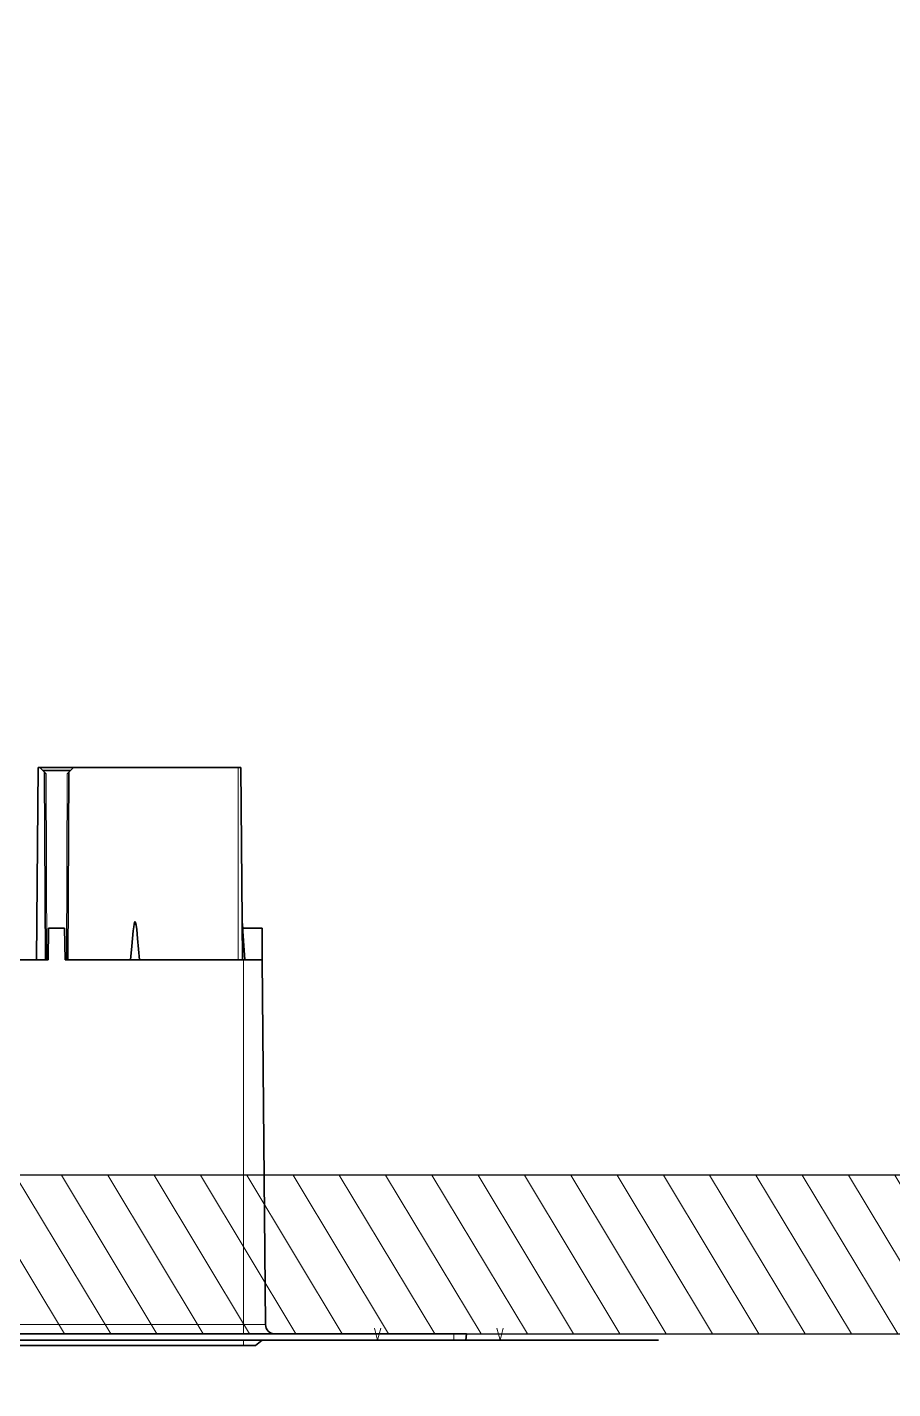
# Model space of a CAD drawing. Header units: inches. Extents: x 258415 to 640093, y 441672 to 945769.
# Drawn here: x 329353.9 to 329490.3, y 462715.2 to 462929.6 of the extents above; entities that cross this region are included whole.
import ezdxf

# ---------------------------------------------------------------- set-up
doc = ezdxf.new("R2010")
doc.units = ezdxf.units.IN
doc.header["$MEASUREMENT"] = 0
for name, color, linetype in [('CQ Grg Gypsum', 41, 'Continuous'), ('CQ Light Elevation', 4, 'Continuous'), ('CQ section wall', 3, 'Continuous'), ('CQ Wall hatch_CHB', 8, 'Continuous')]:
    doc.layers.add(name, color=color, linetype=linetype)
doc.layers.add('CQ Gypsum Hatch', color=8, linetype='Continuous', lineweight=20)
doc.layers.add('CQ Lighting', color=5, linetype='Continuous', lineweight=0)

# ---------------------------------------------------------------- blocks, each defined once
blk = doc.blocks.new('section c and d ff12')
at = {"layer": 'CQ Wall hatch_CHB', "ltscale": 300, "extrusion": (1.65644e-08, -2.02966e-09, 1)}
h = blk.add_hatch(dxfattribs=at)
h.set_pattern_fill('AR-CONC', color=256, scale=10, angle=-13.9714, style=0)
h.set_pattern_definition([(36.028577, (7745.6, -14615.695), (68.0890203, -23.40695), [7.5, -82.5]), (341.028577, (7745.6, -14615.695), (4.696116, 76.343932), [6, -66]), (86.480021, (7751.27, -14617.646), (72.7851354, 52.936981), [6.374019, -70.114211]), (32.212777, (7750.43, -14596.29), (99.570572, -41.829513), [11.25, -123.75]), (82.664212, (7758.72, -14599.77), (114.220033, 71.96377), [9.561034, -105.171376]), (337.21274, (7750.43, -14596.29), (114.220033, 71.96377), [9, -99]), (7.028577, (7758.923, -14603.554), (48.2040844, -53.482392), [7.5, -82.5]), (312.028577, (7758.92, -14603.55), (41.119588, 64.495185), [6, -66]), (57.480021, (7762.94, -14608.01), (89.323671, 11.012793), [6.374019, -70.114211]), (23.5285767, (7745.598, -14615.695), (9.2173322, 32.010976), [0, -65.2, 0, -67, 0, -66.25]), (353.528577, (7745.598, -14615.695), (35.0512903, 31.9228578), [0, -38.2, 0, -63.7, 0, -25.25]), (313.5285767, (7723.957, -14610.311), (51.2584374, -15.0772595), [0, -25, 0, -78, 0, -103.5]), (303.528577, (7714.253, -14607.897), (59.0102484, -4.3659754), [0, -32.5, 0, -51.8, 0, -73.5])])
h.paths.add_polyline_path([(327558.05, 463573.85), (327558.05, 463323.85), (332240.08, 463323.85), (332240.08, 463573.85)])
h.paths.add_polyline_path([(327558.05, 459623.85), (327558.05, 459373.85), (332240.08, 459373.85), (332240.08, 459623.85)])
blk = doc.blocks.new('T.HC0E0.HQ12 side 1')
at = {"layer": 'CQ Lighting', "color": 1, "lineweight": 35}
for p, q in [((441562.55, 518907.92), (441562.29, 518877.62)), ((441594.04, 518907.92), (441568.08, 518907.92)), ((441594.46, 518907.92), (441594.73, 518877.62)), ((441563.66, 518877.62), (441563.53, 518907.19)), ((441567.22, 518877.62), (441567.35, 518907.19)), ((441594.89, 518877.62), (441566.79, 518877.62)), ((441597.84, 518877.62), (441598.34, 518820.2)), ((441660.24, 518817.72), (441328.06, 518817.72)), ((441493.45, 518818.72), (441628.04, 518818.72)), ((441493.45, 518817.72), (441628.04, 518817.72)), ((441594.89, 518816.92), (441385.19, 518816.92))]:
    blk.add_line(p, q, dxfattribs=at)
at = {"layer": 'CQ Lighting', "color": 1, "lineweight": 35, "ltscale": 0.006255}
blk.add_line((441562.55, 518907.92), (441562.8, 518907.92), dxfattribs=at)
at = {"layer": 'CQ Lighting', "color": 1, "lineweight": 35, "ltscale": 0.13185}
blk.add_line((441568.08, 518907.92), (441562.8, 518907.92), dxfattribs=at)
at = {"layer": 'CQ Lighting', "color": 1, "lineweight": 35, "ltscale": 0.025749}
for p, q in [((441562.8, 518907.92), (441563.53, 518907.19)), ((441568.08, 518907.92), (441567.35, 518907.19))]:
    blk.add_line(p, q, dxfattribs=at)
at = {"layer": 'CQ Lighting', "color": 1, "lineweight": 35, "ltscale": 0.010601}
blk.add_line((441594.46, 518907.92), (441594.04, 518907.92), dxfattribs=at)
at = {"layer": 'CQ Lighting', "color": 1, "lineweight": 13}
for p, q in [((441594.04, 518907.92), (441594.04, 518877.62)), ((441563.91, 518877.62), (441563.78, 518906.94)), ((441566.97, 518877.62), (441567.1, 518906.94)), ((441594.89, 518877.62), (441594.89, 518820.2)), ((441385.19, 518820.2), (441594.89, 518820.2))]:
    blk.add_line(p, q, dxfattribs=at)
at = {"layer": 'CQ Lighting', "color": 1, "lineweight": 35, "ltscale": 0.106851}
blk.add_line((441567.58, 518907.42), (441563.3, 518907.42), dxfattribs=at)
at = {"layer": 'CQ Lighting', "color": 1, "lineweight": 35, "ltscale": 0.008877}
blk.add_line((441563.53, 518907.19), (441563.78, 518906.94), dxfattribs=at)
at = {"layer": 'CQ Lighting', "color": 1, "lineweight": 35, "ltscale": 0.008878}
blk.add_line((441567.35, 518907.19), (441567.1, 518906.94), dxfattribs=at)
at = {"layer": 'CQ Lighting', "color": 1, "lineweight": 35, "ltscale": 0.125019}
for p, q in [((441564.09, 518877.62), (441564.18, 518882.62)), ((441566.79, 518877.62), (441566.7, 518882.62))]:
    blk.add_line(p, q, dxfattribs=at)
at = {"layer": 'CQ Lighting', "color": 1, "lineweight": 35, "ltscale": 0.063136}
blk.add_line((441566.7, 518882.62), (441564.18, 518882.62), dxfattribs=at)
at = {"layer": 'CQ Lighting', "color": 1, "lineweight": 35, "ltscale": 0.150785}
blk.add_line((441594.68, 518883.63), (441595.1, 518877.62), dxfattribs=at)
at = {"layer": 'CQ Lighting', "color": 1, "lineweight": 35, "ltscale": 0.025482}
blk.add_line((441594.68, 518883.63), (441594.75, 518882.62), dxfattribs=at)
at = {"layer": 'CQ Lighting', "color": 1, "lineweight": 35, "ltscale": 0.076234}
blk.add_line((441597.8, 518882.62), (441594.75, 518882.62), dxfattribs=at)
at = {"layer": 'CQ Lighting', "color": 1, "lineweight": 35, "ltscale": 0.125005}
blk.add_line((441597.84, 518877.62), (441597.8, 518882.62), dxfattribs=at)
at = {"layer": 'CQ Lighting', "color": 1, "lineweight": 35, "ltscale": 0.364605}
blk.add_line((441564.09, 518877.62), (441549.51, 518877.62), dxfattribs=at)
at = {"layer": 'CQ Lighting', "color": 1, "lineweight": 35, "ltscale": 0.07375}
blk.add_line((441597.84, 518877.62), (441594.89, 518877.62), dxfattribs=at)
at = {"layer": 'CQ Lighting', "color": 1, "lineweight": 35, "ltscale": 0.018806}
blk.add_line((441595.1, 518877.62), (441595.85, 518877.62), dxfattribs=at)
at = {"layer": 'CQ Lighting', "color": 1, "lineweight": 35, "ltscale": 0.00029}
blk.add_line((441597.83, 518879.05), (441597.83, 518879.04), dxfattribs=at)
at = {"layer": 'CQ Lighting', "color": 1, "lineweight": 13, "ltscale": 0.086275}
blk.add_line((441594.89, 518820.2), (441598.34, 518820.2), dxfattribs=at)
at = {"layer": 'CQ Lighting', "color": 1, "lineweight": 13, "ltscale": 0.037173}
blk.add_line((441594.89, 518820.2), (441594.89, 518818.72), dxfattribs=at)
at = {"layer": 'CQ Lighting', "color": 1, "lineweight": 13, "ltscale": 0.02}
blk.add_line((441594.89, 518817.72), (441594.89, 518816.92), dxfattribs=at)
at = {"layer": 'CQ Lighting', "color": 1, "lineweight": 35, "ltscale": 0.033399}
blk.add_line((441597.84, 518817.72), (441596.77, 518816.92), dxfattribs=at)
at = {"layer": 'CQ Lighting', "color": 1, "lineweight": 35, "ltscale": 0.000913}
blk.add_line((441609.61, 518818.72), (441609.57, 518818.72), dxfattribs=at)
at = {"layer": 'CQ Lighting', "color": 1, "lineweight": 35, "ltscale": 0.002942}
for p, q in [((441609.73, 518818.72), (441609.61, 518818.72)), ((441610.69, 518818.72), (441610.58, 518818.72))]:
    blk.add_line(p, q, dxfattribs=at)
at = {"layer": 'CQ Lighting', "color": 1, "lineweight": 35, "ltscale": 0.004565}
for p, q in [((441609.91, 518818.72), (441609.73, 518818.72)), ((441610.58, 518818.72), (441610.39, 518818.72)), ((441619.65, 518818.72), (441619.47, 518818.72)), ((441620.38, 518818.72), (441620.19, 518818.72)), ((441622.1, 518818.72), (441621.91, 518818.72)), ((441622.82, 518818.72), (441622.64, 518818.72))]:
    blk.add_line(p, q, dxfattribs=at)
at = {"layer": 'CQ Lighting', "color": 1, "lineweight": 35, "ltscale": 0.006087}
blk.add_line((441610.15, 518818.72), (441609.91, 518818.72), dxfattribs=at)
at = {"layer": 'CQ Lighting', "color": 1, "lineweight": 35, "ltscale": 0.005986}
blk.add_line((441610.39, 518818.72), (441610.15, 518818.72), dxfattribs=at)
at = {"layer": 'CQ Lighting', "color": 1, "lineweight": 35, "ltscale": 0.001015}
blk.add_line((441610.73, 518818.72), (441610.69, 518818.72), dxfattribs=at)
at = {"layer": 'CQ Lighting', "color": 1, "lineweight": 35, "ltscale": 0.000812}
for p, q in [((441619.37, 518818.72), (441619.34, 518818.72)), ((441620.51, 518818.72), (441620.48, 518818.72)), ((441621.81, 518818.72), (441621.78, 518818.72)), ((441622.95, 518818.72), (441622.92, 518818.72))]:
    blk.add_line(p, q, dxfattribs=at)
at = {"layer": 'CQ Lighting', "color": 1, "lineweight": 35, "ltscale": 0.002536}
for p, q in [((441619.47, 518818.72), (441619.37, 518818.72)), ((441620.48, 518818.72), (441620.38, 518818.72)), ((441621.91, 518818.72), (441621.81, 518818.72)), ((441622.92, 518818.72), (441622.82, 518818.72))]:
    blk.add_line(p, q, dxfattribs=at)
at = {"layer": 'CQ Lighting', "color": 1, "lineweight": 35, "ltscale": 0.006797}
blk.add_line((441619.93, 518818.72), (441619.65, 518818.72), dxfattribs=at)
at = {"layer": 'CQ Lighting', "color": 1, "lineweight": 35, "ltscale": 0.006696}
for p, q in [((441620.19, 518818.72), (441619.93, 518818.72)), ((441622.64, 518818.72), (441622.37, 518818.72))]:
    blk.add_line(p, q, dxfattribs=at)
at = {"layer": 'CQ Lighting', "color": 1, "lineweight": 35, "ltscale": 0.006798}
blk.add_line((441622.37, 518818.72), (441622.1, 518818.72), dxfattribs=at)
at = {"layer": 'CQ Lighting', "color": 1, "lineweight": 35, "ltscale": 0.05}
blk.add_line((441628.04, 518818.72), (441630.04, 518818.72), dxfattribs=at)
at = {"layer": 'CQ Lighting', "color": 1, "lineweight": 13, "ltscale": 0.025}
blk.add_line((441628.04, 518817.72), (441628.04, 518818.72), dxfattribs=at)
at = {"layer": 'CQ Lighting', "color": 1, "lineweight": 35, "ltscale": 0.046931}
blk.add_line((441628.04, 518817.72), (441629.92, 518817.72), dxfattribs=at)
at = {"layer": 'CQ Lighting', "color": 1, "lineweight": 35, "ltscale": 0.025188}
blk.add_line((441629.92, 518817.72), (441630.04, 518818.72), dxfattribs=at)
at = {"layer": 'CQ Lighting', "color": 1, "lineweight": 35, "ltscale": 0.047002}
blk.add_line((441594.89, 518816.92), (441596.77, 518816.92), dxfattribs=at)
at = {"layer": 'CQ Lighting', "color": 1, "lineweight": 35}
blk.add_lwpolyline([(441578.48, 518877.62), (441578.19, 518880.99), (441578.05, 518882.39), (441577.96, 518883.09), (441577.88, 518883.47), (441577.84, 518883.58), (441577.82, 518883.62), (441577.8, 518883.63), (441577.78, 518883.63), (441577.77, 518883.63), (441577.76, 518883.62), (441577.74, 518883.59), (441577.7, 518883.49), (441577.65, 518883.23), (441577.58, 518882.82), (441577.5, 518882.19), (441577.28, 518879.8), (441577.1, 518877.62)], dxfattribs=at)
at = {"layer": 'CQ Lighting', "color": 1, "lineweight": 13}
for points in [[(441615.5, 518819.65), (441616.01, 518817.72), (441616.53, 518819.65)], [(441634.78, 518819.65), (441635.3, 518817.72), (441635.81, 518819.65)]]:
    blk.add_lwpolyline(points, dxfattribs=at)
at = {"layer": 'CQ Lighting', "color": 1, "lineweight": 35}
blk.add_arc((441599.84, 518820.22), 1.5, 180.5, 270, dxfattribs=at)

msp = doc.modelspace()

# ---------------------------------------------------------------- hatches: boundary and pattern name
at = {"layer": 'CQ Gypsum Hatch'}
h = msp.add_hatch(dxfattribs=at)
h.set_pattern_fill('ANSI31', color=256, scale=50, angle=76.028577, style=0)
edge = h.paths.add_edge_path()
edge.add_line((329906.166, 462748.854), (328060.172, 462748.854))
edge.add_line((328060.172, 462748.854), (328060.172, 462773.854))
edge.add_line((328060.172, 462773.854), (328015.172, 462773.854))
edge.add_line((328015.172, 462773.854), (328015.172, 462748.854))
edge.add_line((328015.172, 462748.854), (328035.172, 462748.854))
edge.add_line((328035.172, 462748.854), (328035.172, 462723.855))
edge.add_line((328035.172, 462723.855), (329931.166, 462723.855))
edge.add_line((329931.166, 462723.855), (329931.166, 462748.854))
edge.add_line((329931.166, 462748.854), (329951.166, 462748.854))
edge.add_line((329951.166, 462748.854), (329951.166, 462773.854))
edge.add_line((329951.166, 462773.854), (329906.166, 462773.854))
edge.add_line((329906.166, 462773.854), (329906.166, 462748.854))
edge.add_line((329906.166, 462748.854), (328060.172, 462748.854))

# ---------------------------------------------------------------- linework, layer by layer
at = {"layer": 'CQ Grg Gypsum', "elevation": 0}
msp.add_lwpolyline([(329906.166, 462748.854), (328060.172, 462748.854), (328060.172, 462773.854), (328015.172, 462773.854), (328015.172, 462748.854), (328035.172, 462748.854), (328035.172, 462723.855), (329931.166, 462723.855), (329931.166, 462748.854), (329951.166, 462748.854), (329951.166, 462773.854), (329906.166, 462773.854), (329906.166, 462748.854), (328060.172, 462748.854)], dxfattribs=at)

# ---------------------------------------------------------------- block references
at = {"layer": 'CQ Light Elevation'}
msp.add_blockref('T.HC0E0.HQ12 side 1', (-112206.866, -56094.863, 0), dxfattribs=at)
at = {"layer": 'CQ section wall'}
msp.add_blockref('section c and d ff12', (0, 0), dxfattribs=at)

doc.saveas('drawing.dxf')
